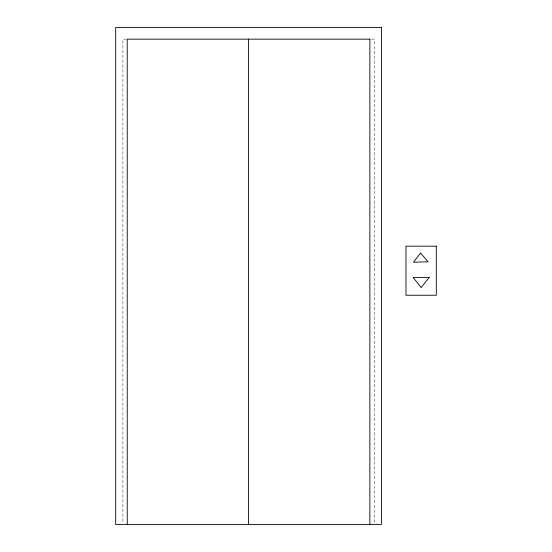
<?xml version="1.0" encoding="UTF-8"?>
<svg xmlns="http://www.w3.org/2000/svg" width="552" height="552" viewBox="0 0 552 552"><rect width="100%" height="100%" fill="white"/><g stroke="black" fill="none" stroke-linecap="round" stroke-linejoin="round"><path stroke-width="0.41" stroke-dasharray="2.76 2.07" d="M126.353 39.151L122.91 39.151L122.91 523.537M371.62 39.151L374.201 39.151L374.201 523.537"/><path stroke-width="0.83" d="M369.895 39.151L127.215 39.151L127.243 524.4M369.868 39.151L369.868 524.4M248.559 39.151L248.559 524.4M420.514 253.057L413.476 262.221L428.076 261.793L420.514 253.057M429.201 277.359L421.183 287.592L413.082 277.428L429.201 277.359M381.418 27.6L115.692 27.6L115.692 524.4L381.418 524.4L381.418 27.6M436.308 246.171L405.982 246.171L405.982 295.244L436.308 295.244L436.308 246.171"/></g></svg>
